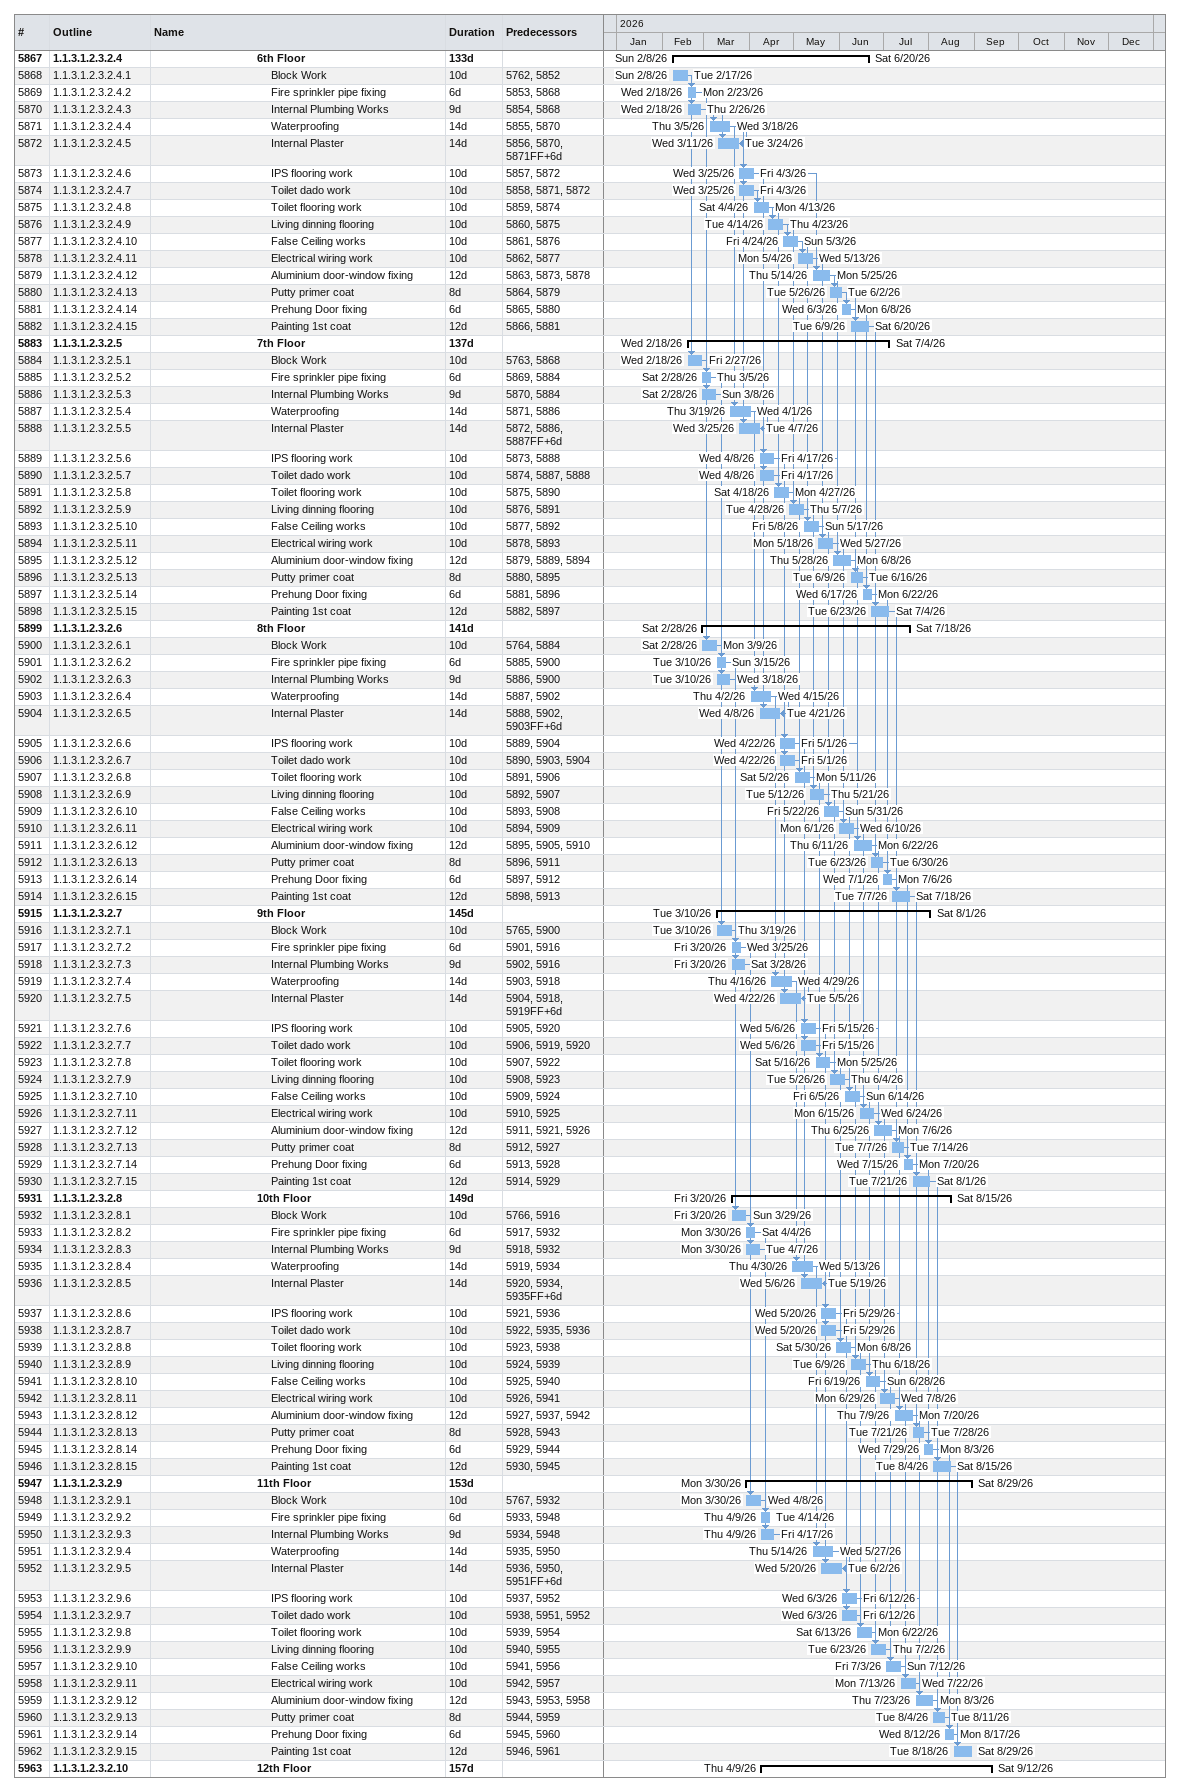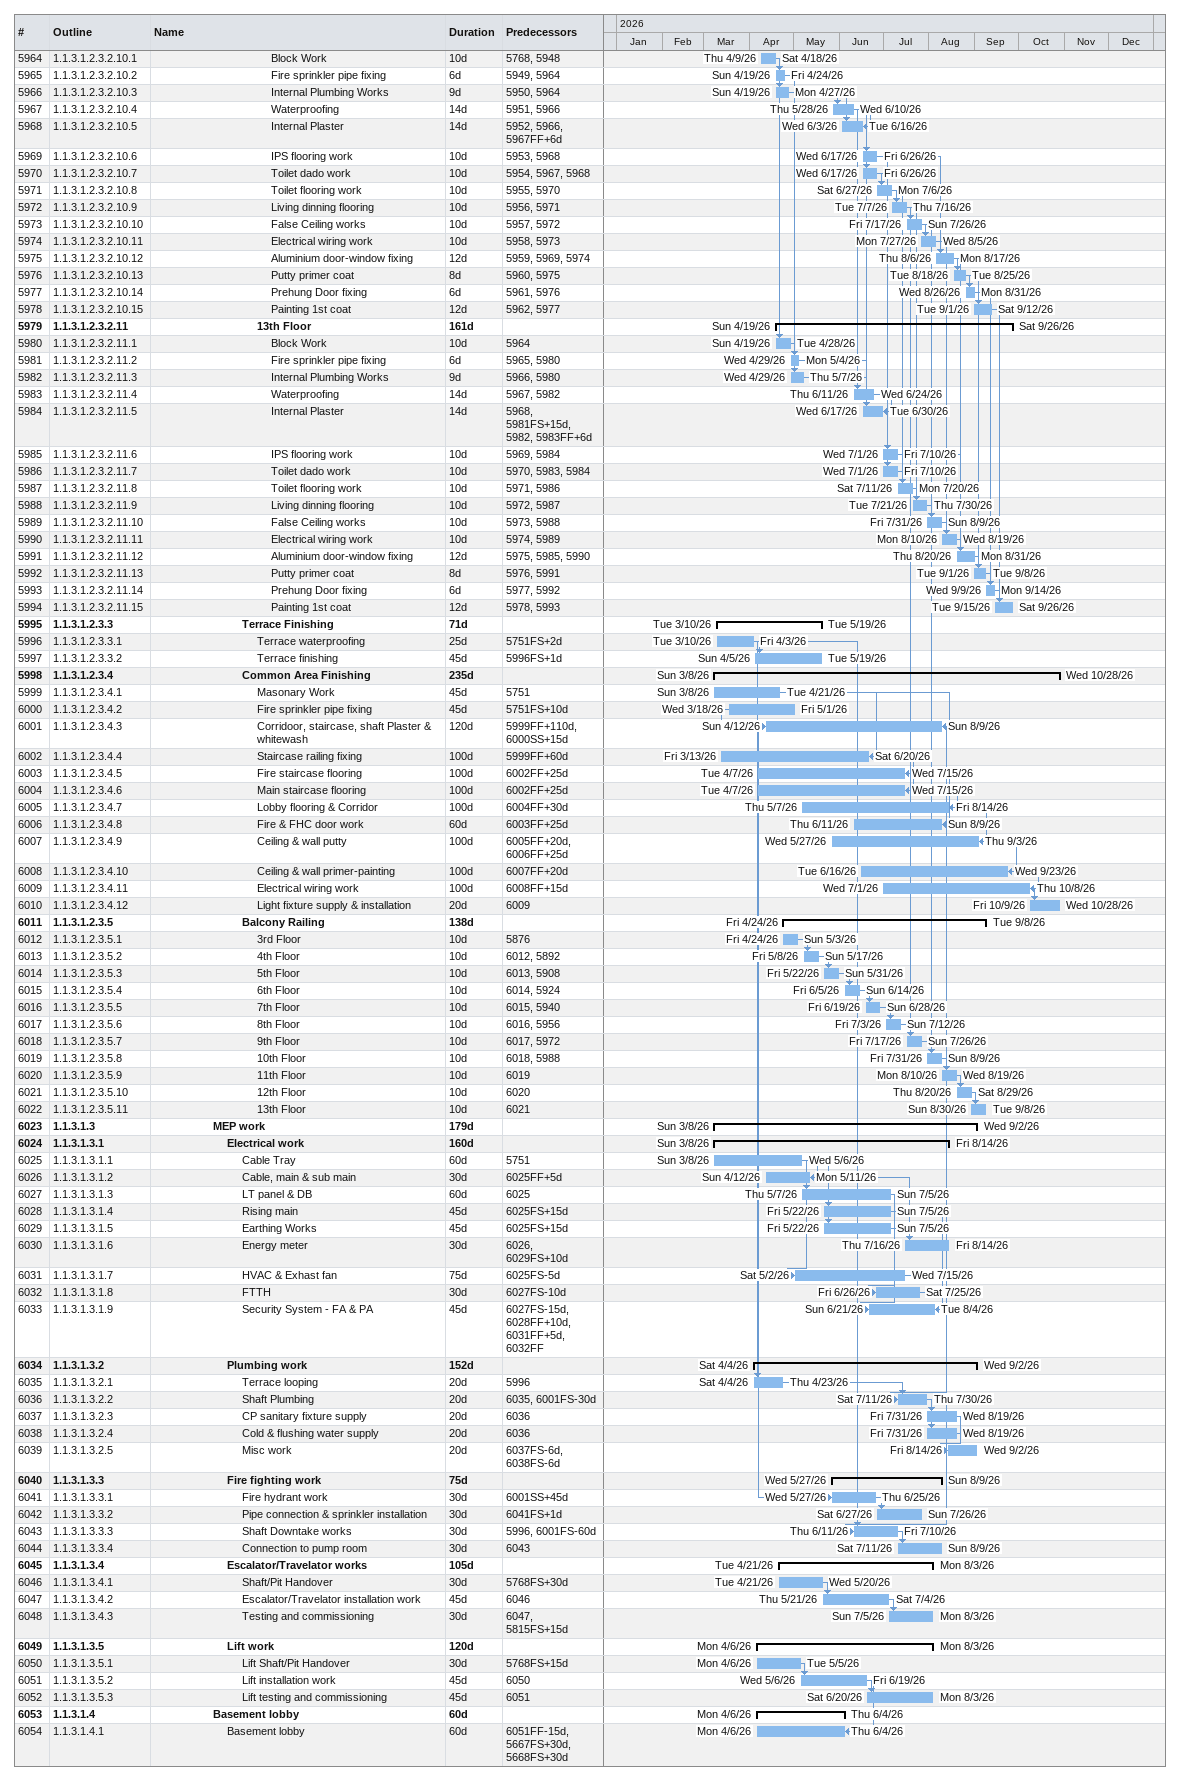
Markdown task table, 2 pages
| ID | WBS | Task | Duration | Start | Finish | Predecessors |
|---|---|---|---|---|---|---|
| 5867 | 1.1.3.1.2.3.2.4 | **6th Floor** | 133d | 2026-02-08 | 2026-06-20 |  |
| 5868 | 1.1.3.1.2.3.2.4.1 | Block Work | 10d | 2026-02-08 | 2026-02-17 | 5762, 5852 |
| 5869 | 1.1.3.1.2.3.2.4.2 | Fire sprinkler pipe fixing | 6d | 2026-02-18 | 2026-02-23 | 5853, 5868 |
| 5870 | 1.1.3.1.2.3.2.4.3 | Internal Plumbing Works | 9d | 2026-02-18 | 2026-02-26 | 5854, 5868 |
| 5871 | 1.1.3.1.2.3.2.4.4 | Waterproofing | 14d | 2026-03-05 | 2026-03-18 | 5855, 5870 |
| 5872 | 1.1.3.1.2.3.2.4.5 | Internal Plaster | 14d | 2026-03-11 | 2026-03-24 | 5856, 5870, 5871FF+6d |
| 5873 | 1.1.3.1.2.3.2.4.6 | IPS flooring work | 10d | 2026-03-25 | 2026-04-03 | 5857, 5872 |
| 5874 | 1.1.3.1.2.3.2.4.7 | Toilet dado work | 10d | 2026-03-25 | 2026-04-03 | 5858, 5871, 5872 |
| 5875 | 1.1.3.1.2.3.2.4.8 | Toilet flooring work | 10d | 2026-04-04 | 2026-04-13 | 5859, 5874 |
| 5876 | 1.1.3.1.2.3.2.4.9 | Living dinning flooring | 10d | 2026-04-14 | 2026-04-23 | 5860, 5875 |
| 5877 | 1.1.3.1.2.3.2.4.10 | False Ceiling works | 10d | 2026-04-24 | 2026-05-03 | 5861, 5876 |
| 5878 | 1.1.3.1.2.3.2.4.11 | Electrical wiring work | 10d | 2026-05-04 | 2026-05-13 | 5862, 5877 |
| 5879 | 1.1.3.1.2.3.2.4.12 | Aluminium door-window fixing | 12d | 2026-05-14 | 2026-05-25 | 5863, 5873, 5878 |
| 5880 | 1.1.3.1.2.3.2.4.13 | Putty primer coat | 8d | 2026-05-26 | 2026-06-02 | 5864, 5879 |
| 5881 | 1.1.3.1.2.3.2.4.14 | Prehung Door fixing | 6d | 2026-06-03 | 2026-06-08 | 5865, 5880 |
| 5882 | 1.1.3.1.2.3.2.4.15 | Painting 1st coat | 12d | 2026-06-09 | 2026-06-20 | 5866, 5881 |
| 5883 | 1.1.3.1.2.3.2.5 | **7th Floor** | 137d | 2026-02-18 | 2026-07-04 |  |
| 5884 | 1.1.3.1.2.3.2.5.1 | Block Work | 10d | 2026-02-18 | 2026-02-27 | 5763, 5868 |
| 5885 | 1.1.3.1.2.3.2.5.2 | Fire sprinkler pipe fixing | 6d | 2026-02-28 | 2026-03-05 | 5869, 5884 |
| 5886 | 1.1.3.1.2.3.2.5.3 | Internal Plumbing Works | 9d | 2026-02-28 | 2026-03-08 | 5870, 5884 |
| 5887 | 1.1.3.1.2.3.2.5.4 | Waterproofing | 14d | 2026-03-19 | 2026-04-01 | 5871, 5886 |
| 5888 | 1.1.3.1.2.3.2.5.5 | Internal Plaster | 14d | 2026-03-25 | 2026-04-07 | 5872, 5886, 5887FF+6d |
| 5889 | 1.1.3.1.2.3.2.5.6 | IPS flooring work | 10d | 2026-04-08 | 2026-04-17 | 5873, 5888 |
| 5890 | 1.1.3.1.2.3.2.5.7 | Toilet dado work | 10d | 2026-04-08 | 2026-04-17 | 5874, 5887, 5888 |
| 5891 | 1.1.3.1.2.3.2.5.8 | Toilet flooring work | 10d | 2026-04-18 | 2026-04-27 | 5875, 5890 |
| 5892 | 1.1.3.1.2.3.2.5.9 | Living dinning flooring | 10d | 2026-04-28 | 2026-05-07 | 5876, 5891 |
| 5893 | 1.1.3.1.2.3.2.5.10 | False Ceiling works | 10d | 2026-05-08 | 2026-05-17 | 5877, 5892 |
| 5894 | 1.1.3.1.2.3.2.5.11 | Electrical wiring work | 10d | 2026-05-18 | 2026-05-27 | 5878, 5893 |
| 5895 | 1.1.3.1.2.3.2.5.12 | Aluminium door-window fixing | 12d | 2026-05-28 | 2026-06-08 | 5879, 5889, 5894 |
| 5896 | 1.1.3.1.2.3.2.5.13 | Putty primer coat | 8d | 2026-06-09 | 2026-06-16 | 5880, 5895 |
| 5897 | 1.1.3.1.2.3.2.5.14 | Prehung Door fixing | 6d | 2026-06-17 | 2026-06-22 | 5881, 5896 |
| 5898 | 1.1.3.1.2.3.2.5.15 | Painting 1st coat | 12d | 2026-06-23 | 2026-07-04 | 5882, 5897 |
| 5899 | 1.1.3.1.2.3.2.6 | **8th Floor** | 141d | 2026-02-28 | 2026-07-18 |  |
| 5900 | 1.1.3.1.2.3.2.6.1 | Block Work | 10d | 2026-02-28 | 2026-03-09 | 5764, 5884 |
| 5901 | 1.1.3.1.2.3.2.6.2 | Fire sprinkler pipe fixing | 6d | 2026-03-10 | 2026-03-15 | 5885, 5900 |
| 5902 | 1.1.3.1.2.3.2.6.3 | Internal Plumbing Works | 9d | 2026-03-10 | 2026-03-18 | 5886, 5900 |
| 5903 | 1.1.3.1.2.3.2.6.4 | Waterproofing | 14d | 2026-04-02 | 2026-04-15 | 5887, 5902 |
| 5904 | 1.1.3.1.2.3.2.6.5 | Internal Plaster | 14d | 2026-04-08 | 2026-04-21 | 5888, 5902, 5903FF+6d |
| 5905 | 1.1.3.1.2.3.2.6.6 | IPS flooring work | 10d | 2026-04-22 | 2026-05-01 | 5889, 5904 |
| 5906 | 1.1.3.1.2.3.2.6.7 | Toilet dado work | 10d | 2026-04-22 | 2026-05-01 | 5890, 5903, 5904 |
| 5907 | 1.1.3.1.2.3.2.6.8 | Toilet flooring work | 10d | 2026-05-02 | 2026-05-11 | 5891, 5906 |
| 5908 | 1.1.3.1.2.3.2.6.9 | Living dinning flooring | 10d | 2026-05-12 | 2026-05-21 | 5892, 5907 |
| 5909 | 1.1.3.1.2.3.2.6.10 | False Ceiling works | 10d | 2026-05-22 | 2026-05-31 | 5893, 5908 |
| 5910 | 1.1.3.1.2.3.2.6.11 | Electrical wiring work | 10d | 2026-06-01 | 2026-06-10 | 5894, 5909 |
| 5911 | 1.1.3.1.2.3.2.6.12 | Aluminium door-window fixing | 12d | 2026-06-11 | 2026-06-22 | 5895, 5905, 5910 |
| 5912 | 1.1.3.1.2.3.2.6.13 | Putty primer coat | 8d | 2026-06-23 | 2026-06-30 | 5896, 5911 |
| 5913 | 1.1.3.1.2.3.2.6.14 | Prehung Door fixing | 6d | 2026-07-01 | 2026-07-06 | 5897, 5912 |
| 5914 | 1.1.3.1.2.3.2.6.15 | Painting 1st coat | 12d | 2026-07-07 | 2026-07-18 | 5898, 5913 |
| 5915 | 1.1.3.1.2.3.2.7 | **9th Floor** | 145d | 2026-03-10 | 2026-08-01 |  |
| 5916 | 1.1.3.1.2.3.2.7.1 | Block Work | 10d | 2026-03-10 | 2026-03-19 | 5765, 5900 |
| 5917 | 1.1.3.1.2.3.2.7.2 | Fire sprinkler pipe fixing | 6d | 2026-03-20 | 2026-03-25 | 5901, 5916 |
| 5918 | 1.1.3.1.2.3.2.7.3 | Internal Plumbing Works | 9d | 2026-03-20 | 2026-03-28 | 5902, 5916 |
| 5919 | 1.1.3.1.2.3.2.7.4 | Waterproofing | 14d | 2026-04-16 | 2026-04-29 | 5903, 5918 |
| 5920 | 1.1.3.1.2.3.2.7.5 | Internal Plaster | 14d | 2026-04-22 | 2026-05-05 | 5904, 5918, 5919FF+6d |
| 5921 | 1.1.3.1.2.3.2.7.6 | IPS flooring work | 10d | 2026-05-06 | 2026-05-15 | 5905, 5920 |
| 5922 | 1.1.3.1.2.3.2.7.7 | Toilet dado work | 10d | 2026-05-06 | 2026-05-15 | 5906, 5919, 5920 |
| 5923 | 1.1.3.1.2.3.2.7.8 | Toilet flooring work | 10d | 2026-05-16 | 2026-05-25 | 5907, 5922 |
| 5924 | 1.1.3.1.2.3.2.7.9 | Living dinning flooring | 10d | 2026-05-26 | 2026-06-04 | 5908, 5923 |
| 5925 | 1.1.3.1.2.3.2.7.10 | False Ceiling works | 10d | 2026-06-05 | 2026-06-14 | 5909, 5924 |
| 5926 | 1.1.3.1.2.3.2.7.11 | Electrical wiring work | 10d | 2026-06-15 | 2026-06-24 | 5910, 5925 |
| 5927 | 1.1.3.1.2.3.2.7.12 | Aluminium door-window fixing | 12d | 2026-06-25 | 2026-07-06 | 5911, 5921, 5926 |
| 5928 | 1.1.3.1.2.3.2.7.13 | Putty primer coat | 8d | 2026-07-07 | 2026-07-14 | 5912, 5927 |
| 5929 | 1.1.3.1.2.3.2.7.14 | Prehung Door fixing | 6d | 2026-07-15 | 2026-07-20 | 5913, 5928 |
| 5930 | 1.1.3.1.2.3.2.7.15 | Painting 1st coat | 12d | 2026-07-21 | 2026-08-01 | 5914, 5929 |
| 5931 | 1.1.3.1.2.3.2.8 | **10th Floor** | 149d | 2026-03-20 | 2026-08-15 |  |
| 5932 | 1.1.3.1.2.3.2.8.1 | Block Work | 10d | 2026-03-20 | 2026-03-29 | 5766, 5916 |
| 5933 | 1.1.3.1.2.3.2.8.2 | Fire sprinkler pipe fixing | 6d | 2026-03-30 | 2026-04-04 | 5917, 5932 |
| 5934 | 1.1.3.1.2.3.2.8.3 | Internal Plumbing Works | 9d | 2026-03-30 | 2026-04-07 | 5918, 5932 |
| 5935 | 1.1.3.1.2.3.2.8.4 | Waterproofing | 14d | 2026-04-30 | 2026-05-13 | 5919, 5934 |
| 5936 | 1.1.3.1.2.3.2.8.5 | Internal Plaster | 14d | 2026-05-06 | 2026-05-19 | 5920, 5934, 5935FF+6d |
| 5937 | 1.1.3.1.2.3.2.8.6 | IPS flooring work | 10d | 2026-05-20 | 2026-05-29 | 5921, 5936 |
| 5938 | 1.1.3.1.2.3.2.8.7 | Toilet dado work | 10d | 2026-05-20 | 2026-05-29 | 5922, 5935, 5936 |
| 5939 | 1.1.3.1.2.3.2.8.8 | Toilet flooring work | 10d | 2026-05-30 | 2026-06-08 | 5923, 5938 |
| 5940 | 1.1.3.1.2.3.2.8.9 | Living dinning flooring | 10d | 2026-06-09 | 2026-06-18 | 5924, 5939 |
| 5941 | 1.1.3.1.2.3.2.8.10 | False Ceiling works | 10d | 2026-06-19 | 2026-06-28 | 5925, 5940 |
| 5942 | 1.1.3.1.2.3.2.8.11 | Electrical wiring work | 10d | 2026-06-29 | 2026-07-08 | 5926, 5941 |
| 5943 | 1.1.3.1.2.3.2.8.12 | Aluminium door-window fixing | 12d | 2026-07-09 | 2026-07-20 | 5927, 5937, 5942 |
| 5944 | 1.1.3.1.2.3.2.8.13 | Putty primer coat | 8d | 2026-07-21 | 2026-07-28 | 5928, 5943 |
| 5945 | 1.1.3.1.2.3.2.8.14 | Prehung Door fixing | 6d | 2026-07-29 | 2026-08-03 | 5929, 5944 |
| 5946 | 1.1.3.1.2.3.2.8.15 | Painting 1st coat | 12d | 2026-08-04 | 2026-08-15 | 5930, 5945 |
| 5947 | 1.1.3.1.2.3.2.9 | **11th Floor** | 153d | 2026-03-30 | 2026-08-29 |  |
| 5948 | 1.1.3.1.2.3.2.9.1 | Block Work | 10d | 2026-03-30 | 2026-04-08 | 5767, 5932 |
| 5949 | 1.1.3.1.2.3.2.9.2 | Fire sprinkler pipe fixing | 6d | 2026-04-09 | 2026-04-14 | 5933, 5948 |
| 5950 | 1.1.3.1.2.3.2.9.3 | Internal Plumbing Works | 9d | 2026-04-09 | 2026-04-17 | 5934, 5948 |
| 5951 | 1.1.3.1.2.3.2.9.4 | Waterproofing | 14d | 2026-05-14 | 2026-05-27 | 5935, 5950 |
| 5952 | 1.1.3.1.2.3.2.9.5 | Internal Plaster | 14d | 2026-05-20 | 2026-06-02 | 5936, 5950, 5951FF+6d |
| 5953 | 1.1.3.1.2.3.2.9.6 | IPS flooring work | 10d | 2026-06-03 | 2026-06-12 | 5937, 5952 |
| 5954 | 1.1.3.1.2.3.2.9.7 | Toilet dado work | 10d | 2026-06-03 | 2026-06-12 | 5938, 5951, 5952 |
| 5955 | 1.1.3.1.2.3.2.9.8 | Toilet flooring work | 10d | 2026-06-13 | 2026-06-22 | 5939, 5954 |
| 5956 | 1.1.3.1.2.3.2.9.9 | Living dinning flooring | 10d | 2026-06-23 | 2026-07-02 | 5940, 5955 |
| 5957 | 1.1.3.1.2.3.2.9.10 | False Ceiling works | 10d | 2026-07-03 | 2026-07-12 | 5941, 5956 |
| 5958 | 1.1.3.1.2.3.2.9.11 | Electrical wiring work | 10d | 2026-07-13 | 2026-07-22 | 5942, 5957 |
| 5959 | 1.1.3.1.2.3.2.9.12 | Aluminium door-window fixing | 12d | 2026-07-23 | 2026-08-03 | 5943, 5953, 5958 |
| 5960 | 1.1.3.1.2.3.2.9.13 | Putty primer coat | 8d | 2026-08-04 | 2026-08-11 | 5944, 5959 |
| 5961 | 1.1.3.1.2.3.2.9.14 | Prehung Door fixing | 6d | 2026-08-12 | 2026-08-17 | 5945, 5960 |
| 5962 | 1.1.3.1.2.3.2.9.15 | Painting 1st coat | 12d | 2026-08-18 | 2026-08-29 | 5946, 5961 |
| 5963 | 1.1.3.1.2.3.2.10 | **12th Floor** | 157d | 2026-04-09 | 2026-09-12 |  |
| 5964 | 1.1.3.1.2.3.2.10.1 | Block Work | 10d | 2026-04-09 | 2026-04-18 | 5768, 5948 |
| 5965 | 1.1.3.1.2.3.2.10.2 | Fire sprinkler pipe fixing | 6d | 2026-04-19 | 2026-04-24 | 5949, 5964 |
| 5966 | 1.1.3.1.2.3.2.10.3 | Internal Plumbing Works | 9d | 2026-04-19 | 2026-04-27 | 5950, 5964 |
| 5967 | 1.1.3.1.2.3.2.10.4 | Waterproofing | 14d | 2026-05-28 | 2026-06-10 | 5951, 5966 |
| 5968 | 1.1.3.1.2.3.2.10.5 | Internal Plaster | 14d | 2026-06-03 | 2026-06-16 | 5952, 5966, 5967FF+6d |
| 5969 | 1.1.3.1.2.3.2.10.6 | IPS flooring work | 10d | 2026-06-17 | 2026-06-26 | 5953, 5968 |
| 5970 | 1.1.3.1.2.3.2.10.7 | Toilet dado work | 10d | 2026-06-17 | 2026-06-26 | 5954, 5967, 5968 |
| 5971 | 1.1.3.1.2.3.2.10.8 | Toilet flooring work | 10d | 2026-06-27 | 2026-07-06 | 5955, 5970 |
| 5972 | 1.1.3.1.2.3.2.10.9 | Living dinning flooring | 10d | 2026-07-07 | 2026-07-16 | 5956, 5971 |
| 5973 | 1.1.3.1.2.3.2.10.10 | False Ceiling works | 10d | 2026-07-17 | 2026-07-26 | 5957, 5972 |
| 5974 | 1.1.3.1.2.3.2.10.11 | Electrical wiring work | 10d | 2026-07-27 | 2026-08-05 | 5958, 5973 |
| 5975 | 1.1.3.1.2.3.2.10.12 | Aluminium door-window fixing | 12d | 2026-08-06 | 2026-08-17 | 5959, 5969, 5974 |
| 5976 | 1.1.3.1.2.3.2.10.13 | Putty primer coat | 8d | 2026-08-18 | 2026-08-25 | 5960, 5975 |
| 5977 | 1.1.3.1.2.3.2.10.14 | Prehung Door fixing | 6d | 2026-08-26 | 2026-08-31 | 5961, 5976 |
| 5978 | 1.1.3.1.2.3.2.10.15 | Painting 1st coat | 12d | 2026-09-01 | 2026-09-12 | 5962, 5977 |
| 5979 | 1.1.3.1.2.3.2.11 | **13th Floor** | 161d | 2026-04-19 | 2026-09-26 |  |
| 5980 | 1.1.3.1.2.3.2.11.1 | Block Work | 10d | 2026-04-19 | 2026-04-28 | 5964 |
| 5981 | 1.1.3.1.2.3.2.11.2 | Fire sprinkler pipe fixing | 6d | 2026-04-29 | 2026-05-04 | 5965, 5980 |
| 5982 | 1.1.3.1.2.3.2.11.3 | Internal Plumbing Works | 9d | 2026-04-29 | 2026-05-07 | 5966, 5980 |
| 5983 | 1.1.3.1.2.3.2.11.4 | Waterproofing | 14d | 2026-06-11 | 2026-06-24 | 5967, 5982 |
| 5984 | 1.1.3.1.2.3.2.11.5 | Internal Plaster | 14d | 2026-06-17 | 2026-06-30 | 5968, 5981FS+15d, 5982, 5983FF+6d |
| 5985 | 1.1.3.1.2.3.2.11.6 | IPS flooring work | 10d | 2026-07-01 | 2026-07-10 | 5969, 5984 |
| 5986 | 1.1.3.1.2.3.2.11.7 | Toilet dado work | 10d | 2026-07-01 | 2026-07-10 | 5970, 5983, 5984 |
| 5987 | 1.1.3.1.2.3.2.11.8 | Toilet flooring work | 10d | 2026-07-11 | 2026-07-20 | 5971, 5986 |
| 5988 | 1.1.3.1.2.3.2.11.9 | Living dinning flooring | 10d | 2026-07-21 | 2026-07-30 | 5972, 5987 |
| 5989 | 1.1.3.1.2.3.2.11.10 | False Ceiling works | 10d | 2026-07-31 | 2026-08-09 | 5973, 5988 |
| 5990 | 1.1.3.1.2.3.2.11.11 | Electrical wiring work | 10d | 2026-08-10 | 2026-08-19 | 5974, 5989 |
| 5991 | 1.1.3.1.2.3.2.11.12 | Aluminium door-window fixing | 12d | 2026-08-20 | 2026-08-31 | 5975, 5985, 5990 |
| 5992 | 1.1.3.1.2.3.2.11.13 | Putty primer coat | 8d | 2026-09-01 | 2026-09-08 | 5976, 5991 |
| 5993 | 1.1.3.1.2.3.2.11.14 | Prehung Door fixing | 6d | 2026-09-09 | 2026-09-14 | 5977, 5992 |
| 5994 | 1.1.3.1.2.3.2.11.15 | Painting 1st coat | 12d | 2026-09-15 | 2026-09-26 | 5978, 5993 |
| 5995 | 1.1.3.1.2.3.3 | **Terrace Finishing** | 71d | 2026-03-10 | 2026-05-19 |  |
| 5996 | 1.1.3.1.2.3.3.1 | Terrace waterproofing | 25d | 2026-03-10 | 2026-04-03 | 5751FS+2d |
| 5997 | 1.1.3.1.2.3.3.2 | Terrace finishing | 45d | 2026-04-05 | 2026-05-19 | 5996FS+1d |
| 5998 | 1.1.3.1.2.3.4 | **Common Area Finishing** | 235d | 2026-03-08 | 2026-10-28 |  |
| 5999 | 1.1.3.1.2.3.4.1 | Masonary Work | 45d | 2026-03-08 | 2026-04-21 | 5751 |
| 6000 | 1.1.3.1.2.3.4.2 | Fire sprinkler pipe fixing | 45d | 2026-03-18 | 2026-05-01 | 5751FS+10d |
| 6001 | 1.1.3.1.2.3.4.3 | Corridoor, staircase, shaft Plaster & whitewash | 120d | 2026-04-12 | 2026-08-09 | 5999FF+110d, 6000SS+15d |
| 6002 | 1.1.3.1.2.3.4.4 | Staircase railing fixing | 100d | 2026-03-13 | 2026-06-20 | 5999FF+60d |
| 6003 | 1.1.3.1.2.3.4.5 | Fire staircase flooring | 100d | 2026-04-07 | 2026-07-15 | 6002FF+25d |
| 6004 | 1.1.3.1.2.3.4.6 | Main staircase flooring | 100d | 2026-04-07 | 2026-07-15 | 6002FF+25d |
| 6005 | 1.1.3.1.2.3.4.7 | Lobby flooring & Corridor | 100d | 2026-05-07 | 2026-08-14 | 6004FF+30d |
| 6006 | 1.1.3.1.2.3.4.8 | Fire & FHC door work | 60d | 2026-06-11 | 2026-08-09 | 6003FF+25d |
| 6007 | 1.1.3.1.2.3.4.9 | Ceiling & wall putty | 100d | 2026-05-27 | 2026-09-03 | 6005FF+20d, 6006FF+25d |
| 6008 | 1.1.3.1.2.3.4.10 | Ceiling & wall primer-painting | 100d | 2026-06-16 | 2026-09-23 | 6007FF+20d |
| 6009 | 1.1.3.1.2.3.4.11 | Electrical wiring work | 100d | 2026-07-01 | 2026-10-08 | 6008FF+15d |
| 6010 | 1.1.3.1.2.3.4.12 | Light fixture supply & installation | 20d | 2026-10-09 | 2026-10-28 | 6009 |
| 6011 | 1.1.3.1.2.3.5 | **Balcony Railing** | 138d | 2026-04-24 | 2026-09-08 |  |
| 6012 | 1.1.3.1.2.3.5.1 | 3rd Floor | 10d | 2026-04-24 | 2026-05-03 | 5876 |
| 6013 | 1.1.3.1.2.3.5.2 | 4th Floor | 10d | 2026-05-08 | 2026-05-17 | 6012, 5892 |
| 6014 | 1.1.3.1.2.3.5.3 | 5th Floor | 10d | 2026-05-22 | 2026-05-31 | 6013, 5908 |
| 6015 | 1.1.3.1.2.3.5.4 | 6th Floor | 10d | 2026-06-05 | 2026-06-14 | 6014, 5924 |
| 6016 | 1.1.3.1.2.3.5.5 | 7th Floor | 10d | 2026-06-19 | 2026-06-28 | 6015, 5940 |
| 6017 | 1.1.3.1.2.3.5.6 | 8th Floor | 10d | 2026-07-03 | 2026-07-12 | 6016, 5956 |
| 6018 | 1.1.3.1.2.3.5.7 | 9th Floor | 10d | 2026-07-17 | 2026-07-26 | 6017, 5972 |
| 6019 | 1.1.3.1.2.3.5.8 | 10th Floor | 10d | 2026-07-31 | 2026-08-09 | 6018, 5988 |
| 6020 | 1.1.3.1.2.3.5.9 | 11th Floor | 10d | 2026-08-10 | 2026-08-19 | 6019 |
| 6021 | 1.1.3.1.2.3.5.10 | 12th Floor | 10d | 2026-08-20 | 2026-08-29 | 6020 |
| 6022 | 1.1.3.1.2.3.5.11 | 13th Floor | 10d | 2026-08-30 | 2026-09-08 | 6021 |
| 6023 | 1.1.3.1.3 | **MEP work** | 179d | 2026-03-08 | 2026-09-02 |  |
| 6024 | 1.1.3.1.3.1 | **Electrical work** | 160d | 2026-03-08 | 2026-08-14 |  |
| 6025 | 1.1.3.1.3.1.1 | Cable Tray | 60d | 2026-03-08 | 2026-05-06 | 5751 |
| 6026 | 1.1.3.1.3.1.2 | Cable, main & sub main | 30d | 2026-04-12 | 2026-05-11 | 6025FF+5d |
| 6027 | 1.1.3.1.3.1.3 | LT panel & DB | 60d | 2026-05-07 | 2026-07-05 | 6025 |
| 6028 | 1.1.3.1.3.1.4 | Rising main | 45d | 2026-05-22 | 2026-07-05 | 6025FS+15d |
| 6029 | 1.1.3.1.3.1.5 | Earthing Works | 45d | 2026-05-22 | 2026-07-05 | 6025FS+15d |
| 6030 | 1.1.3.1.3.1.6 | Energy meter | 30d | 2026-07-16 | 2026-08-14 | 6026, 6029FS+10d |
| 6031 | 1.1.3.1.3.1.7 | HVAC & Exhast fan | 75d | 2026-05-02 | 2026-07-15 | 6025FS-5d |
| 6032 | 1.1.3.1.3.1.8 | FTTH | 30d | 2026-06-26 | 2026-07-25 | 6027FS-10d |
| 6033 | 1.1.3.1.3.1.9 | Security System - FA & PA | 45d | 2026-06-21 | 2026-08-04 | 6027FS-15d, 6028FF+10d, 6031FF+5d, 6032FF |
| 6034 | 1.1.3.1.3.2 | **Plumbing work** | 152d | 2026-04-04 | 2026-09-02 |  |
| 6035 | 1.1.3.1.3.2.1 | Terrace looping | 20d | 2026-04-04 | 2026-04-23 | 5996 |
| 6036 | 1.1.3.1.3.2.2 | Shaft Plumbing | 20d | 2026-07-11 | 2026-07-30 | 6035, 6001FS-30d |
| 6037 | 1.1.3.1.3.2.3 | CP sanitary fixture supply | 20d | 2026-07-31 | 2026-08-19 | 6036 |
| 6038 | 1.1.3.1.3.2.4 | Cold & flushing water supply | 20d | 2026-07-31 | 2026-08-19 | 6036 |
| 6039 | 1.1.3.1.3.2.5 | Misc work | 20d | 2026-08-14 | 2026-09-02 | 6037FS-6d, 6038FS-6d |
| 6040 | 1.1.3.1.3.3 | **Fire fighting work** | 75d | 2026-05-27 | 2026-08-09 |  |
| 6041 | 1.1.3.1.3.3.1 | Fire hydrant work | 30d | 2026-05-27 | 2026-06-25 | 6001SS+45d |
| 6042 | 1.1.3.1.3.3.2 | Pipe connection & sprinkler installation | 30d | 2026-06-27 | 2026-07-26 | 6041FS+1d |
| 6043 | 1.1.3.1.3.3.3 | Shaft Downtake works | 30d | 2026-06-11 | 2026-07-10 | 5996, 6001FS-60d |
| 6044 | 1.1.3.1.3.3.4 | Connection to pump room | 30d | 2026-07-11 | 2026-08-09 | 6043 |
| 6045 | 1.1.3.1.3.4 | **Escalator/Travelator works** | 105d | 2026-04-21 | 2026-08-03 |  |
| 6046 | 1.1.3.1.3.4.1 | Shaft/Pit Handover | 30d | 2026-04-21 | 2026-05-20 | 5768FS+30d |
| 6047 | 1.1.3.1.3.4.2 | Escalator/Travelator installation work | 45d | 2026-05-21 | 2026-07-04 | 6046 |
| 6048 | 1.1.3.1.3.4.3 | Testing and commissioning | 30d | 2026-07-05 | 2026-08-03 | 6047, 5815FS+15d |
| 6049 | 1.1.3.1.3.5 | **Lift work** | 120d | 2026-04-06 | 2026-08-03 |  |
| 6050 | 1.1.3.1.3.5.1 | Lift Shaft/Pit Handover | 30d | 2026-04-06 | 2026-05-05 | 5768FS+15d |
| 6051 | 1.1.3.1.3.5.2 | Lift installation work | 45d | 2026-05-06 | 2026-06-19 | 6050 |
| 6052 | 1.1.3.1.3.5.3 | Lift testing and commissioning | 45d | 2026-06-20 | 2026-08-03 | 6051 |
| 6053 | 1.1.3.1.4 | **Basement lobby** | 60d | 2026-04-06 | 2026-06-04 |  |
| 6054 | 1.1.3.1.4.1 | Basement lobby | 60d | 2026-04-06 | 2026-06-04 | 6051FF-15d, 5667FS+30d, 5668FS+30d |
